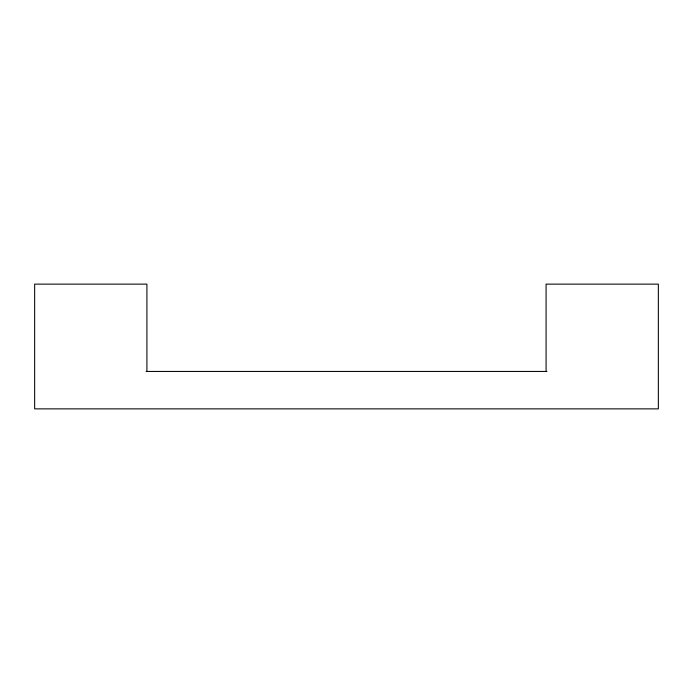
<?xml version="1.0" encoding="UTF-8"?>
<svg xmlns="http://www.w3.org/2000/svg" width="693" height="693" viewBox="0 0 693 693"><rect width="100%" height="100%" fill="white"/><g stroke="black" fill="none" stroke-linecap="round" stroke-linejoin="round"><path stroke-width="1.04" d="M146.067 371.448L546.933 371.448M546.084 371.448L546.084 284.13L658.35 284.13L658.35 408.87L34.65 408.87L34.65 284.13L146.916 284.13L146.916 371.448"/></g></svg>
